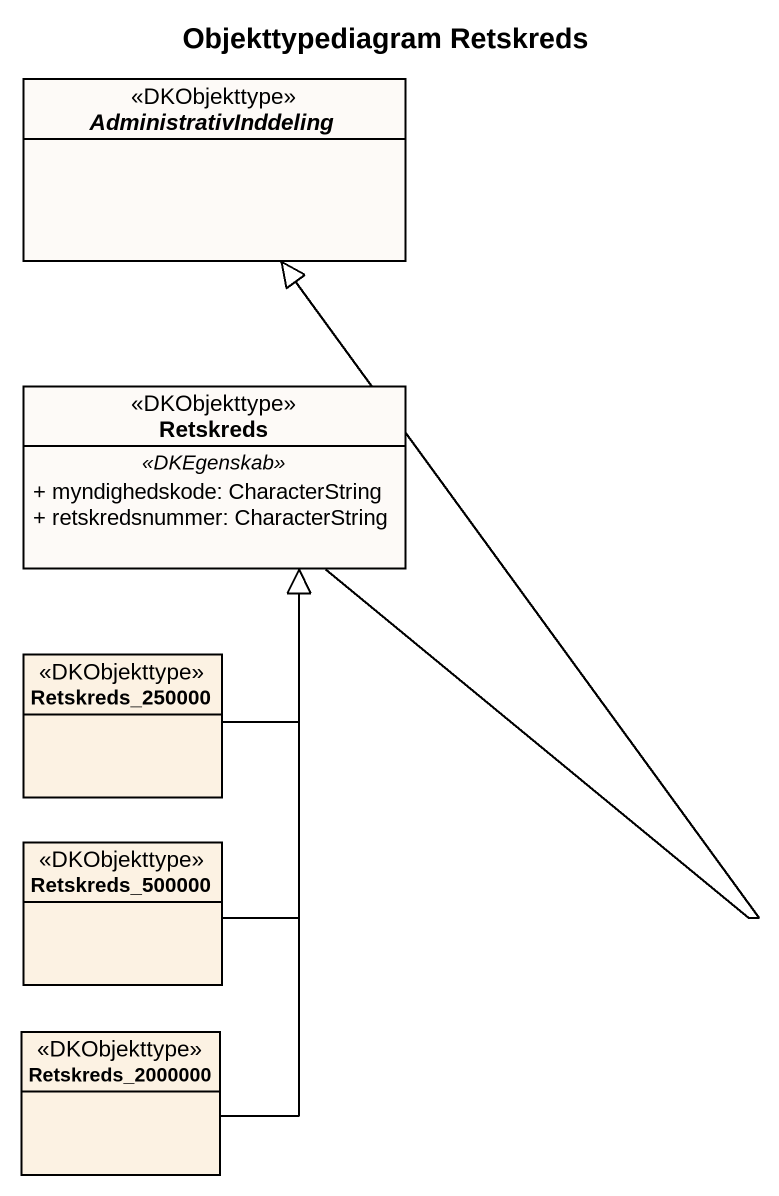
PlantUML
@startuml
title Objekttypediagram Retskreds
hide circle
hide empty members
skinparam classAttributeIconSize 0
abstract class AdministrativInddeling <<DKObjekttype>> #FDFAF7
class Retskreds <<DKObjekttype>> #FDFAF7 {
  .. <<DKEgenskab>> ..
  + myndighedskode: CharacterString
  + retskredsnummer: CharacterString
}
class Retskreds_250000 <<DKObjekttype>>
class Retskreds_500000 <<DKObjekttype>>
class Retskreds_2000000 <<DKObjekttype>>
Retskreds -up-|> AdministrativInddeling
Retskreds_250000 -up-|> Retskreds
Retskreds_500000 -up-|> Retskreds
Retskreds_2000000 -up-|> Retskreds
@enduml
